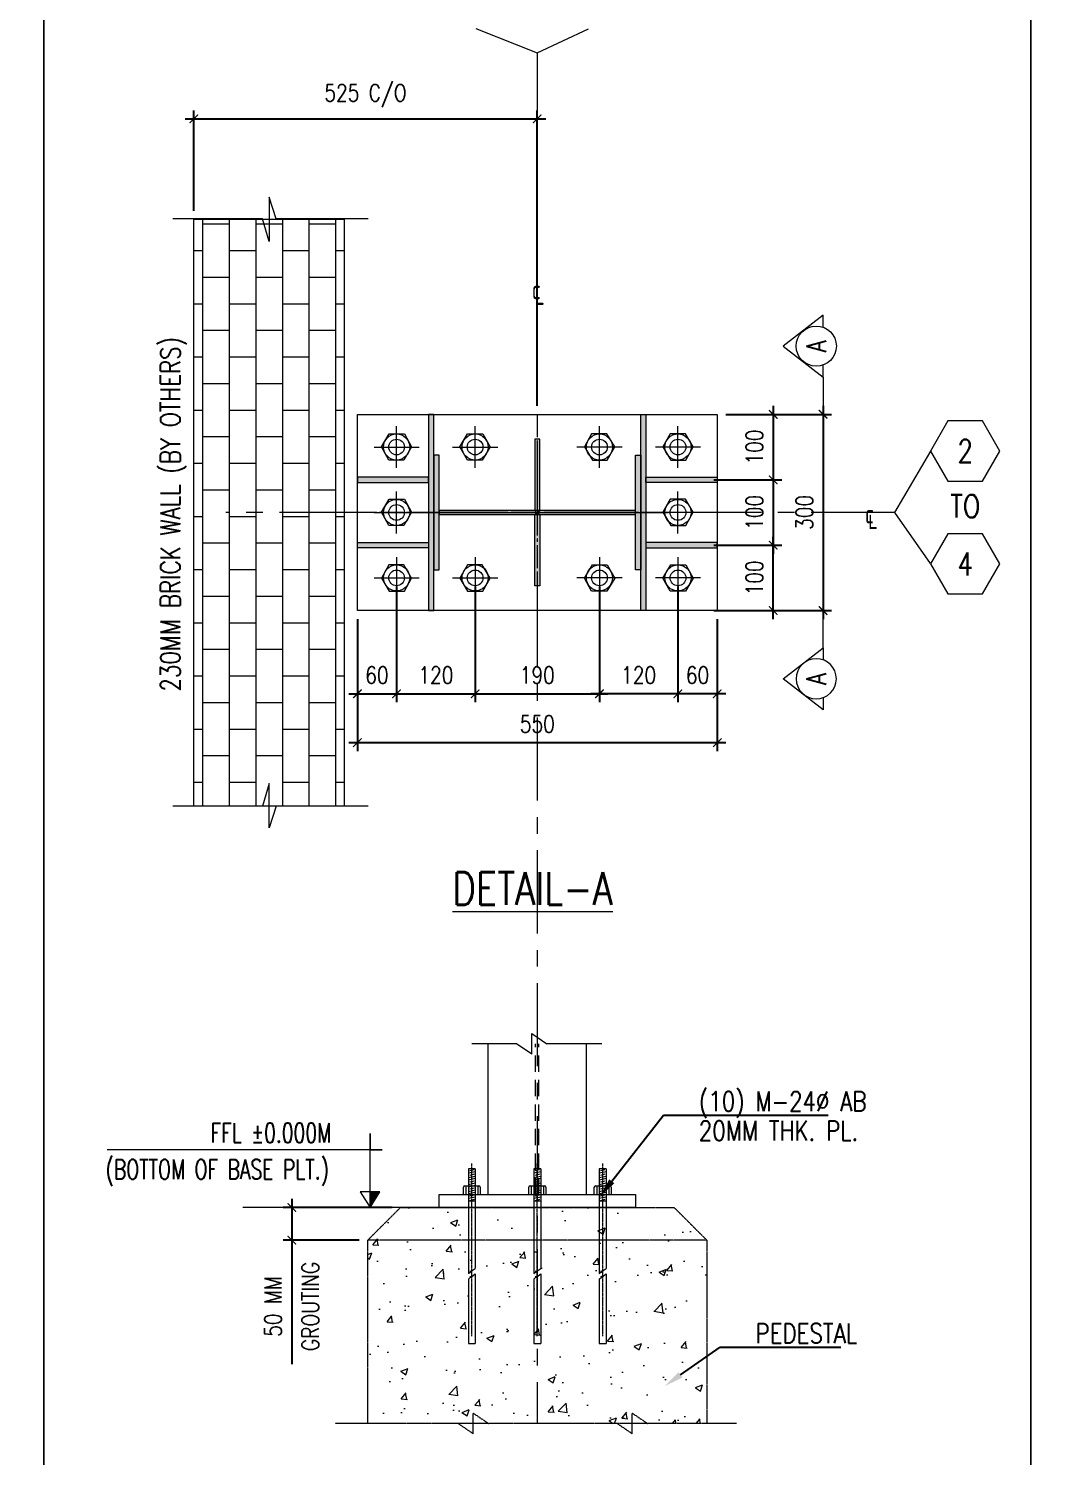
# Model space of a CAD drawing. Header units: inches. Extents: x 683042 to 921062, y -316188 to -5771.
# Drawn here: x 772015 to 773559, y -62632 to -60449 of the extents above; entities that cross this region are included whole.
import ezdxf
from ezdxf import colors
from ezdxf.entities.mleader import LeaderData, LeaderLine
from ezdxf.enums import TextEntityAlignment as Align
from ezdxf.math import Vec2, Vec3

# ---------------------------------------------------------------- set-up
doc = ezdxf.new("R2010")
doc.units = ezdxf.units.IN
doc.header["$MEASUREMENT"] = 0
for name, pattern in [('ACAD_ISO06W100', [36, 24, -3, 0, -3, 0, -3, 0, -3]), ('CENTER', [2, 1.25, -0.25, 0.25, -0.25]), ('CENTERX2', [101.6, 63.5, -12.7, 12.7, -12.7]), ('CONTINOUS', [0]), ('HIDDEN', [0.375, 0.25, -0.125])]:
    doc.linetypes.add(name, pattern=pattern)
for name, color, linetype, lineweight in [('01_SC_TEXT', 3, 'CONTINOUS', 0), ('AB', 62, 'Continuous', 0), ('BOLT', 30, 'Continuous', 0), ('HATCH.(FSH)', 250, 'Continuous', 13)]:
    doc.layers.add(name, color=color, linetype=linetype, lineweight=lineweight)
for name, color, linetype in [('3', 3, 'Continuous'), ('BG&E - DIMENSIONS', 7, 'Continuous'), ('BOLTS', 7, 'Continuous'), ('CENTER LINE', 1, 'CENTERX2'), ('DETAIL-A', 41, 'Continuous'), ('TXT', 7, 'Continuous')]:
    doc.layers.add(name, color=color, linetype=linetype)
doc.styles.add('AR-ROMANS-80', font='romans.shx', dxfattribs={"width": 0.8})
doc.styles.add('ROMANS', font='romans.shx', dxfattribs={"width": 0.8})
doc.dimstyles.new('DET', dxfattribs={"dimscale": 13, "dimtxt": 2, "dimasz": 1, "dimexe": 1, "dimexo": 1, "dimgap": 1.2, "dimtad": 1, "dimdec": 0, "dimzin": 0, "dimdsep": 46, "dimtxsty": 'AR-ROMANS-80', "dimblk": 'ARCHTICK', "dimcen": 0.09, "dimdle": 1, "dimclrd": 6, "dimclre": 6, "dimclrt": 256, "dimadec": 0, "dimazin": 0, "dimtfac": 1, "dimtdec": 0, "dimtmove": 0, "dimatfit": 3, "dimldrblk": 'ARCHTICK', "dimfxl": 1, "dimtfill": 1, "dimtolj": 1, "dimtzin": 0, "dimlwd": -1, "dimlwe": -1, "dimarcsym": 0})

# ---------------------------------------------------------------- blocks, each defined once
blk = doc.blocks.new('A$C452708B2')
at = {"layer": 'AB', "color": 2, "linetype": 'CENTER', "ltscale": 3}
blk.add_line((0, -9550), (0, 2073), dxfattribs=at)
at = {"layer": 'AB', "color": 7}
for p, q in [((-231, 1712), (-231, -459)), ((231, 1712), (-231, 1712)), ((231, 1712), (231, -459)), ((231, -459), (-231, -459))]:
    blk.add_line(p, q, dxfattribs=at)
at = {"layer": 'AB'}
for p, q in [((231, 1521), (-231, 1419)), ((231, 1210), (-231, 1108)), ((231, 1056), (-231, 954)), ((147, 1660), (-147, 1588)), ((147, 1349), (-147, 1277)), ((-570, 0), (-570, 475)), ((-475, 570), (475, 570)), ((-380, 0), (-380, 570)), ((231, 745), (-231, 643)), ((231, 591), (-231, 490)), ((231, 281), (-231, 179)), ((231, 127), (-231, 25)), ((147, 884), (-147, 812)), ((147, 420), (-147, 348)), ((409, 543), (409, 0)), ((570, 475), (570, 0)), ((231, -184), (-231, -286)), ((-231, -459), (-231, -5329)), ((147, -45), (-147, -117)), ((147, -356), (-147, -428)), ((231, -459), (231, -4984)), ((-231, -5329), (-95, -5213)), ((-231, -5696), (-91, -5578)), ((-231, -5696), (-231, -10027)), ((-95, -5213), (-100, -5138)), ((-100, -5138), (-31, -5253)), ((-91, -5578), (-97, -5503)), ((-97, -5503), (-28, -5618)), ((-37, -5178), (231, -4984)), ((-31, -5253), (-37, -5178)), ((-33, -5543), (231, -5351)), ((-28, -5618), (-33, -5543)), ((231, -5351), (231, -10027)), ((-231, -10027), (231, -10027))]:
    blk.add_line(p, q, dxfattribs=at)
for centre, start, end in [((-475, 475), 90, 180), ((475, 475), 0, 90)]:
    blk.add_arc(centre, 95, start, end, dxfattribs=at)
blk = doc.blocks.new('_ArchTick')
at = {"color": 0, "linetype": 'ByBlock', "const_width": 0.15}
blk.add_lwpolyline([(-0.5, -0.5), (0.5, 0.5)], dxfattribs=at)
blk = doc.blocks.new('*D33')
at = {"color": 6, "transparency": 16777216}
for p, q in [((772416.8, -62238.1), (772416.8, -62301.1)), ((772570, -62251.1), (772403.8, -62251.1)), ((772520, -62301.1), (772403.8, -62301.1)), ((772416.8, -62301.1), (772416.8, -62490.9))]:
    blk.add_line(p, q, dxfattribs=at)
at = {"layer": 'Defpoints', "color": 0, "transparency": 16777216}
for p in [(772583, -62251.1), (772416.8, -62301.1), (772533, -62301.1)]:
    blk.add_point(p, dxfattribs=at)
at = {"color": 6, "transparency": 16777216, "xscale": 13, "yscale": 13, "zscale": 13}
for p, rotation in [((772416.8, -62251.1), 90), ((772416.8, -62301.1), 270)]:
    blk.add_blockref('_ArchTick', p, dxfattribs=dict(at, rotation=rotation))
at = {"lineweight": 5, "transparency": 16777216, "char_height": 26, "attachment_point": 5, "rotation": 90, "style": 'AR-ROMANS-80'}
for s, insert in [('\\A1;GROUTING', (772445.4, -62402.5)), ('\\A1;50 MM', (772388.2, -62402.5))]:
    blk.add_mtext(s, dxfattribs=dict(at, insert=insert))
blk = doc.blocks.new('*D26')
at = {"color": 6, "transparency": 16777216}
for p, q in [((773152.5, -61025.8), (773152.5, -61151.8)), ((773080, -61038.8), (773165.5, -61038.8)), ((773062, -61138.8), (773165.5, -61138.8))]:
    blk.add_line(p, q, dxfattribs=at)
at = {"layer": 'Defpoints', "color": 0, "transparency": 16777216}
for p in [(773067, -61038.8), (773049, -61138.8), (773152.5, -61138.8)]:
    blk.add_point(p, dxfattribs=at)
at = {"color": 6, "transparency": 16777216, "xscale": 13, "yscale": 13, "zscale": 13}
for p, rotation in [((773152.5, -61038.8), 90), ((773152.5, -61138.8), 270)]:
    blk.add_blockref('_ArchTick', p, dxfattribs=dict(at, rotation=rotation))
at = {"lineweight": 5, "transparency": 16777216, "insert": (773123.9, -61088.8), "char_height": 26, "attachment_point": 5, "rotation": 90, "style": 'AR-ROMANS-80'}
blk.add_mtext('\\A1;100', dxfattribs=at)
blk = doc.blocks.new('*D27')
at = {"color": 6, "transparency": 16777216}
for p, q in [((773152.5, -61125.8), (773152.5, -61251.8)), ((773062, -61138.8), (773165.5, -61138.8)), ((773062, -61238.8), (773165.5, -61238.8))]:
    blk.add_line(p, q, dxfattribs=at)
at = {"layer": 'Defpoints', "color": 0, "transparency": 16777216}
for p in [(773049, -61138.8), (773049, -61238.8), (773152.5, -61238.8)]:
    blk.add_point(p, dxfattribs=at)
at = {"color": 6, "transparency": 16777216, "xscale": 13, "yscale": 13, "zscale": 13}
for p, rotation in [((773152.5, -61138.8), 90), ((773152.5, -61238.8), 270)]:
    blk.add_blockref('_ArchTick', p, dxfattribs=dict(at, rotation=rotation))
at = {"lineweight": 5, "transparency": 16777216, "insert": (773123.9, -61188.8), "char_height": 26, "attachment_point": 5, "rotation": 90, "style": 'AR-ROMANS-80'}
blk.add_mtext('\\A1;100', dxfattribs=at)
blk = doc.blocks.new('*D28')
at = {"color": 6, "transparency": 16777216}
for p, q in [((772577, -61301.8), (772577, -61479)), ((772697, -61301.8), (772697, -61479)), ((772564, -61466), (772710, -61466))]:
    blk.add_line(p, q, dxfattribs=at)
at = {"layer": 'Defpoints', "color": 0, "transparency": 16777216}
for p in [(772577, -61288.8), (772697, -61288.8), (772697, -61466)]:
    blk.add_point(p, dxfattribs=at)
at = {"color": 6, "transparency": 16777216, "xscale": 13, "yscale": 13, "zscale": 13, "rotation": 180}
blk.add_blockref('_ArchTick', (772577, -61466), dxfattribs=at)
at = {"color": 6, "transparency": 16777216, "xscale": 13, "yscale": 13, "zscale": 13}
blk.add_blockref('_ArchTick', (772697, -61466), dxfattribs=at)
at = {"lineweight": 5, "transparency": 16777216, "insert": (772637, -61437.4), "char_height": 26, "attachment_point": 5, "style": 'AR-ROMANS-80'}
blk.add_mtext('\\A1;120', dxfattribs=at)
blk = doc.blocks.new('*D29')
at = {"color": 6, "transparency": 16777216}
for p, q in [((772517, -61351.8), (772517, -61553.7)), ((773067, -61351.8), (773067, -61553.7)), ((773080, -61540.7), (772504, -61540.7))]:
    blk.add_line(p, q, dxfattribs=at)
at = {"layer": 'Defpoints', "color": 0, "transparency": 16777216}
for p in [(772517, -61338.8), (773067, -61338.8), (772517, -61540.7)]:
    blk.add_point(p, dxfattribs=at)
at = {"color": 6, "transparency": 16777216, "xscale": 13, "yscale": 13, "zscale": 13, "rotation": 180}
blk.add_blockref('_ArchTick', (772517, -61540.7), dxfattribs=at)
at = {"color": 6, "transparency": 16777216, "xscale": 13, "yscale": 13, "zscale": 13}
blk.add_blockref('_ArchTick', (773067, -61540.7), dxfattribs=at)
at = {"lineweight": 5, "transparency": 16777216, "insert": (772792, -61512.1), "char_height": 26, "attachment_point": 5, "style": 'AR-ROMANS-80'}
blk.add_mtext('\\A1;550', dxfattribs=at)
blk = doc.blocks.new('*D30')
at = {"color": 6, "transparency": 16777216}
for p, q in [((773228.8, -61025.8), (773228.8, -61351.8)), ((773080, -61038.8), (773241.8, -61038.8)), ((773080, -61338.8), (773241.8, -61338.8))]:
    blk.add_line(p, q, dxfattribs=at)
at = {"layer": 'Defpoints', "color": 0, "transparency": 16777216}
for p in [(773067, -61038.8), (773067, -61338.8), (773228.8, -61338.8)]:
    blk.add_point(p, dxfattribs=at)
at = {"color": 6, "transparency": 16777216, "xscale": 13, "yscale": 13, "zscale": 13}
for p, rotation in [((773228.8, -61038.8), 90), ((773228.8, -61338.8), 270)]:
    blk.add_blockref('_ArchTick', p, dxfattribs=dict(at, rotation=rotation))
at = {"lineweight": 5, "transparency": 16777216, "insert": (773200.2, -61188.8), "char_height": 26, "attachment_point": 5, "rotation": 90, "style": 'AR-ROMANS-80'}
blk.add_mtext('\\A1;300', dxfattribs=at)
blk = doc.blocks.new('*D34')
at = {"layer": 'BG&E - DIMENSIONS', "color": 6, "transparency": 16777216}
for p, q in [((772254, -60587.1), (772804.9, -60587.1)), ((772267, -60727.6), (772267, -60574.1)), ((772791.9, -61025.8), (772791.9, -60574.1))]:
    blk.add_line(p, q, dxfattribs=at)
at = {"layer": 'Defpoints', "color": 0, "transparency": 16777216}
for p in [(772791.9, -60587.1), (772267, -60740.6), (772791.9, -61038.8)]:
    blk.add_point(p, dxfattribs=at)
at = {"layer": 'BG&E - DIMENSIONS', "color": 6, "transparency": 16777216, "xscale": 13, "yscale": 13, "zscale": 13, "rotation": 180}
blk.add_blockref('_ArchTick', (772267, -60587.1), dxfattribs=at)
at = {"layer": 'BG&E - DIMENSIONS', "color": 6, "transparency": 16777216, "xscale": 13, "yscale": 13, "zscale": 13}
blk.add_blockref('_ArchTick', (772791.9, -60587.1), dxfattribs=at)
at = {"layer": 'BG&E - DIMENSIONS', "lineweight": 5, "transparency": 16777216, "insert": (772529.5, -60551.7), "char_height": 26, "attachment_point": 5, "style": 'AR-ROMANS-80'}
blk.add_mtext('\\A1;525 C/O', dxfattribs=at)
blk = doc.blocks.new('*D31')
at = {"color": 6, "transparency": 16777216}
for p, q in [((773062, -61238.8), (773165.5, -61238.8)), ((773152.5, -61351.8), (773152.5, -61225.8)), ((773062, -61338.8), (773165.5, -61338.8))]:
    blk.add_line(p, q, dxfattribs=at)
at = {"layer": 'Defpoints', "color": 0, "transparency": 16777216}
for p in [(773049, -61238.8), (773152.5, -61238.8), (773049, -61338.8)]:
    blk.add_point(p, dxfattribs=at)
at = {"color": 6, "transparency": 16777216, "xscale": 13, "yscale": 13, "zscale": 13}
for p, rotation in [((773152.5, -61238.8), 90), ((773152.5, -61338.8), 270)]:
    blk.add_blockref('_ArchTick', p, dxfattribs=dict(at, rotation=rotation))
at = {"lineweight": 5, "transparency": 16777216, "insert": (773123.9, -61288.8), "char_height": 26, "attachment_point": 5, "rotation": 90, "style": 'AR-ROMANS-80'}
blk.add_mtext('\\A1;100', dxfattribs=at)
blk = doc.blocks.new('A$C12C407A3')
at = {"color": 3, "lineweight": 5}
blk.add_line((475, 105), (1042, 105), dxfattribs=at)
blk.add_lwpolyline([(-288, 105), (-474, 105), (0, -507), (475, 105), (288, 105)], dxfattribs=at)
blk.add_circle((0, 0), 307, dxfattribs=at)
blk = doc.blocks.new('*D32')
at = {"color": 6, "transparency": 16777216}
for p, q in [((772577, -61301.9), (772577, -61479)), ((772517, -61351.8), (772517, -61479)), ((772504, -61466), (772590, -61466))]:
    blk.add_line(p, q, dxfattribs=at)
at = {"layer": 'Defpoints', "color": 0, "transparency": 16777216}
for p in [(772577, -61288.9), (772517, -61338.8), (772577, -61466)]:
    blk.add_point(p, dxfattribs=at)
at = {"color": 6, "transparency": 16777216, "xscale": 13, "yscale": 13, "zscale": 13, "rotation": 180}
blk.add_blockref('_ArchTick', (772517, -61466), dxfattribs=at)
at = {"color": 6, "transparency": 16777216, "xscale": 13, "yscale": 13, "zscale": 13}
blk.add_blockref('_ArchTick', (772577, -61466), dxfattribs=at)
at = {"lineweight": 5, "transparency": 16777216, "insert": (772547, -61437.4), "char_height": 26, "attachment_point": 5, "style": 'AR-ROMANS-80'}
blk.add_mtext('\\A1;60', dxfattribs=at)
blk = doc.blocks.new('A$C153212E7')
at = {"lineweight": 5}
h = blk.add_hatch(color=256, dxfattribs=at)
h.dxf.hatch_style = 1
h.paths.add_polyline_path([(108.9, 300), (108.9, 0), (116.9, 0), (116.9, 300)])
h = blk.add_hatch(color=256, dxfattribs=at)
h.dxf.hatch_style = 1
h.paths.add_polyline_path([(441.1, 300), (441.1, 0), (433.1, 0), (433.1, 300)])
h = blk.add_hatch(color=256, dxfattribs=at)
h.dxf.hatch_style = 1
h.paths.add_polyline_path([(279, 153), (279, 261.9), (271, 261.9), (271, 153)])
h = blk.add_hatch(color=3, dxfattribs=at)
h.dxf.hatch_style = 1
h.paths.add_polyline_path([(116.9, 237.5), (116.9, 62.5), (124.9, 62.5), (124.9, 237.5)])
h.paths.add_polyline_path([(125, 147), (425, 147), (425, 153), (125, 153)])
h.paths.add_polyline_path([(433, 237.5), (433, 62.5), (425, 62.5), (425, 237.5)])
h = blk.add_hatch(color=256, dxfattribs=at)
h.dxf.hatch_style = 1
h.paths.add_polyline_path([(108.9, 204), (0, 204), (0, 196), (108.9, 196)])
h = blk.add_hatch(color=256, dxfattribs=at)
h.dxf.hatch_style = 1
h.paths.add_polyline_path([(441.1, 204), (550, 204), (550, 196), (441.1, 196)])
h = blk.add_hatch(color=256, dxfattribs=at)
h.dxf.hatch_style = 1
h.paths.add_polyline_path([(279, 147), (279, 38.1), (271, 38.1), (271, 147)])
h = blk.add_hatch(color=256, dxfattribs=at)
h.dxf.hatch_style = 1
h.paths.add_polyline_path([(108.9, 96), (0, 96), (0, 104), (108.9, 104)])
h = blk.add_hatch(color=256, dxfattribs=at)
h.dxf.hatch_style = 1
h.paths.add_polyline_path([(441.1, 96), (550, 96), (550, 104), (441.1, 104)])
blk.add_line((74.9, 150), (474.9, 150), dxfattribs=at)
at = {"color": 1, "lineweight": 5}
blk.add_lwpolyline([(0, 300), (550, 300), (550, 0), (0, 0)], close=True, dxfattribs=at)
at = {"lineweight": 5}
for points in [[(108.9, 300), (108.9, 0), (116.9, 0), (116.9, 300)], [(441.1, 300), (441.1, 0), (433.1, 0), (433.1, 300)], [(279, 153), (279, 261.9), (271, 261.9), (271, 153)], [(108.9, 204), (0, 204), (0, 196), (108.9, 196)], [(441.1, 204), (550, 204), (550, 196), (441.1, 196)], [(279, 147), (279, 38.1), (271, 38.1), (271, 147)], [(108.9, 96), (0, 96), (0, 104), (108.9, 104)], [(441.1, 96), (550, 96), (550, 104), (441.1, 104)]]:
    blk.add_lwpolyline(points, close=True, dxfattribs=at)
blk.add_circle((274.9, 150), 3, dxfattribs=at)
at = {"layer": 'DETAIL-A', "linetype": 'CENTER', "lineweight": 5, "ltscale": 20}
for p, q in [((274.9, 300), (274.9, 0)), ((550, 150), (0, 150))]:
    blk.add_line(p, q, dxfattribs=at)
at = {"layer": 'DETAIL-A', "lineweight": 5}
for p, q in [((60, 218.1), (60, 281.9)), ((180, 218.1), (180, 281.9)), ((370, 218.1), (370, 281.9)), ((490, 218.1), (490, 281.9)), ((25.5, 250), (94.5, 250)), ((145.5, 250), (214.5, 250)), ((404.5, 250), (335.5, 250)), ((524.5, 250), (455.5, 250)), ((60, 118.1), (60, 181.9)), ((490, 118.1), (490, 181.9)), ((25.5, 150), (94.5, 150)), ((524.5, 150), (455.5, 150)), ((60, 81.9), (60, 18.1)), ((180, 81.9), (180, 18.1)), ((370, 81.9), (370, 18.1)), ((490, 81.9), (490, 18.1)), ((25.5, 50), (94.5, 50)), ((145.5, 50), (214.5, 50)), ((404.5, 50), (335.5, 50)), ((524.5, 50), (455.5, 50))]:
    blk.add_line(p, q, dxfattribs=at)
for points in [[(72, 270.1), (83, 250.4), (70.8, 230), (48.1, 230), (36.7, 250.4), (48.5, 270.1)], [(192, 270.1), (203, 250.4), (190.8, 230), (168.1, 230), (156.7, 250.4), (168.5, 270.1)], [(358, 270.1), (347, 250.4), (359.2, 230), (381.9, 230), (393.3, 250.4), (381.5, 270.1)], [(478, 270.1), (467, 250.4), (479.2, 230), (501.9, 230), (513.3, 250.4), (501.5, 270.1)], [(72, 170.1), (83, 150.4), (70.8, 130), (48.1, 130), (36.7, 150.4), (48.5, 170.1)], [(478, 170.1), (467, 150.4), (479.2, 130), (501.9, 130), (513.3, 150.4), (501.5, 170.1)], [(72, 29.9), (83, 49.6), (70.8, 70), (48.1, 70), (36.7, 49.6), (48.5, 29.9)], [(192, 29.9), (203, 49.6), (190.8, 70), (168.1, 70), (156.7, 49.6), (168.5, 29.9)], [(358, 29.9), (347, 49.6), (359.2, 70), (381.9, 70), (393.3, 49.6), (381.5, 29.9)], [(478, 29.9), (467, 49.6), (479.2, 70), (501.9, 70), (513.3, 49.6), (501.5, 29.9)]]:
    blk.add_lwpolyline(points, close=True, dxfattribs=at)
at = {"layer": 'DETAIL-A', "color": 3, "lineweight": 5}
for points in [[(116.9, 237.5), (116.9, 62.5), (124.9, 62.5), (124.9, 237.5)], [(433, 237.5), (433, 62.5), (425, 62.5), (425, 237.5)], [(125, 147), (425, 147), (425, 153), (125, 153)]]:
    blk.add_lwpolyline(points, close=True, dxfattribs=at)
at = {"layer": 'DETAIL-A', "lineweight": 5}
for centre, radius in [((60, 250), 20), ((60, 250), 12), ((180, 250), 20), ((180, 250), 12), ((370, 250), 20), ((370, 250), 12), ((490, 250), 20), ((490, 250), 12), ((60, 150), 20), ((60, 150), 12), ((490, 150), 20), ((490, 150), 12), ((60, 50), 20), ((180, 50), 20), ((370, 50), 20), ((490, 50), 20), ((60, 50), 12), ((180, 50), 12), ((370, 50), 12), ((490, 50), 12)]:
    blk.add_circle(centre, radius, dxfattribs=at)
blk = doc.blocks.new('*D35')
at = {"color": 6, "transparency": 16777216}
for p, q in [((772886.9, -61301.8), (772886.9, -61479)), ((773006.9, -61301.8), (773006.9, -61479)), ((773019.9, -61466), (772873.9, -61466))]:
    blk.add_line(p, q, dxfattribs=at)
at = {"layer": 'Defpoints', "color": 0, "transparency": 16777216}
for p in [(772886.9, -61288.8), (773006.9, -61288.8), (772886.9, -61466)]:
    blk.add_point(p, dxfattribs=at)
at = {"color": 6, "transparency": 16777216, "xscale": 13, "yscale": 13, "zscale": 13, "rotation": 180}
blk.add_blockref('_ArchTick', (772886.9, -61466), dxfattribs=at)
at = {"color": 6, "transparency": 16777216, "xscale": 13, "yscale": 13, "zscale": 13}
blk.add_blockref('_ArchTick', (773006.9, -61466), dxfattribs=at)
at = {"lineweight": 5, "transparency": 16777216, "insert": (772946.9, -61437.4), "char_height": 26, "attachment_point": 5, "style": 'AR-ROMANS-80'}
blk.add_mtext('\\A1;120', dxfattribs=at)
blk = doc.blocks.new('*D36')
at = {"color": 6, "transparency": 16777216}
for p, q in [((773006.9, -61301.9), (773006.9, -61479)), ((773066.9, -61351.8), (773066.9, -61479)), ((773079.9, -61466), (772993.9, -61466))]:
    blk.add_line(p, q, dxfattribs=at)
at = {"layer": 'Defpoints', "color": 0, "transparency": 16777216}
for p in [(773006.9, -61288.9), (773066.9, -61338.8), (773006.9, -61466)]:
    blk.add_point(p, dxfattribs=at)
at = {"color": 6, "transparency": 16777216, "xscale": 13, "yscale": 13, "zscale": 13, "rotation": 180}
blk.add_blockref('_ArchTick', (773006.9, -61466), dxfattribs=at)
at = {"color": 6, "transparency": 16777216, "xscale": 13, "yscale": 13, "zscale": 13}
blk.add_blockref('_ArchTick', (773066.9, -61466), dxfattribs=at)
at = {"lineweight": 5, "transparency": 16777216, "insert": (773036.9, -61437.4), "char_height": 26, "attachment_point": 5, "style": 'AR-ROMANS-80'}
blk.add_mtext('\\A1;60', dxfattribs=at)
blk = doc.blocks.new('*D37')
at = {"color": 6, "transparency": 16777216}
for p, q in [((772697, -61301.8), (772697, -61479)), ((772886.9, -61301.8), (772886.9, -61479)), ((772684, -61466), (772899.9, -61466))]:
    blk.add_line(p, q, dxfattribs=at)
at = {"layer": 'Defpoints', "color": 0, "transparency": 16777216}
for p in [(772697, -61288.8), (772886.9, -61288.8), (772886.9, -61466)]:
    blk.add_point(p, dxfattribs=at)
at = {"color": 6, "transparency": 16777216, "xscale": 13, "yscale": 13, "zscale": 13, "rotation": 180}
blk.add_blockref('_ArchTick', (772697, -61466), dxfattribs=at)
at = {"color": 6, "transparency": 16777216, "xscale": 13, "yscale": 13, "zscale": 13}
blk.add_blockref('_ArchTick', (772886.9, -61466), dxfattribs=at)
at = {"lineweight": 5, "transparency": 16777216, "insert": (772791.9, -61437.4), "char_height": 26, "attachment_point": 5, "style": 'AR-ROMANS-80'}
blk.add_mtext('\\A1;190', dxfattribs=at)

msp = doc.modelspace()

# ---------------------------------------------------------------- hatches: boundary and pattern name
at = {"lineweight": 5}
h = msp.add_hatch(dxfattribs=at)
h.set_pattern_fill('AR-B816', color=251, scale=0.2, angle=90)
h.set_pattern_definition([(90, (798940.82, -396556.58), (-40.64, 2e-15), []), (180, (798940.82, -396556.58), (-40.64, -40.64), [40.64, -40.64])])
h.paths.add_polyline_path([(772497.009, -60740.63), (772497.009, -61637.697), (772267.009, -61637.697), (772267.009, -60740.63)])
at = {"layer": 'HATCH.(FSH)', "linetype": 'ACAD_ISO06W100', "lineweight": 5, "ltscale": 0.025}
h = msp.add_hatch(dxfattribs=at)
h.set_pattern_fill('AR-CONC', color=8, scale=0.61665, style=0)
h.set_pattern_definition([(50, (437358.36, -88390.32), (112.344105, -9.82883), [11.747175, -129.218925]), (355, (437358.36, -88390.32), (-21.732842, 117.81513), [9.39774, -103.3755]), (100.451445, (437367.72, -88391.14), (90.611262, 107.986293), [9.983563, -109.81928]), (46.1842, (437358.36, -88358.99), (167.160784, -25.925385), [17.62076, -193.82839]), (96.63556, (437372.29, -88361.15), (146.39517, 152.57522), [14.97535, -164.72907]), (351.18415, (437358.36, -88358.99), (146.39517, 152.57522), [14.09659, -155.062545]), (21, (437374.02, -88366.82), (93.492955, -63.061794), [11.747175, -129.218925]), (326, (437374.02, -88366.82), (38.110197, 113.579437), [9.39774, -103.37514]), (71.451445, (437381.81, -88372.08), (131.60315, 50.517643), [9.983563, -109.81909]), (37.5, (437358.356, -88390.316), (1.904586, 52.1408316), [0, -102.122108, 0, -104.94143, 0, -103.766713]), (7.5, (437358.356, -88390.316), (41.204319, 61.776312), [0, -59.832278, 0, -99.772673, 0, -39.548823]), (327.5, (437323.427, -88390.316), (83.6118874, -3.5326277), [0, -39.15725, 0, -122.17062, 0, -162.111016]), (317.5, (437307.764, -88390.32), (91.343802, 15.679236), [0, -50.904425, 0, -81.133822, 0, -115.122315])])
h.paths.add_polyline_path([(772792.009, -62301.12), (772532.998, -62301.12), (772532.998, -62581.227), (772693.975, -62581.227), (772693.975, -62565.482), (772717.284, -62581.227), (772792.009, -62581.227)])
h.paths.add_polyline_path([(773051.02, -62301.12), (772792.009, -62301.12), (772792.009, -62581.227), (772936.955, -62581.227), (772936.955, -62565.482), (772960.263, -62581.227), (773051.02, -62581.227)])
h.paths.add_polyline_path([(772642.009, -62251.12), (772582.998, -62251.12), (772532.998, -62301.12), (772792.009, -62301.12), (772792.009, -62251.12)])
h.paths.add_polyline_path([(772792.009, -62251.12), (772792.009, -62301.12), (773051.02, -62301.12), (773001.02, -62251.12)])

# ---------------------------------------------------------------- linework, layer by layer
at = {"color": 3, "lineweight": 5}
for p, q in [((772783.461, -62016.626), (772783.461, -61985.137)), ((772783.461, -61985.137), (772806.769, -62000.882)), ((772760.153, -62000.882), (772692.146, -62000.882)), ((772717.009, -62231.12), (772717.009, -62000.882)), ((772783.461, -62016.626), (772760.153, -62000.882)), ((772890.536, -62000.882), (772806.769, -62000.882)), ((772867.009, -62231.12), (772867.009, -62000.882))]:
    msp.add_line(p, q, dxfattribs=at)
at = {"color": 3, "linetype": 'HIDDEN', "lineweight": 5, "ltscale": 100}
for p, q in [((772789.509, -62231.12), (772789.509, -62000.882)), ((772794.509, -62231.12), (772794.509, -62000.882))]:
    msp.add_line(p, q, dxfattribs=at)
at = {"color": 230, "lineweight": 5}
for p, q in [((772536.551, -62251.12), (772536.551, -62137.861)), ((772536.551, -62137.861), (772536.551, -62163.153)), ((772555.139, -62163.153), (772134.752, -62163.153)), ((772536.551, -62163.153), (772555.139, -62163.153)), ((772521.479, -62227.17), (772536.551, -62251.12)), ((772551.622, -62227.17), (772521.479, -62227.17)), ((772521.479, -62227.17), (772536.551, -62251.12)), ((772536.551, -62251.12), (772551.622, -62227.17))]:
    msp.add_line(p, q, dxfattribs=at)
at = {"color": 6, "lineweight": 5}
for points in [[(770530.06, -60011.449), (772038.06, -60011.449), (772038.06, -62798.161), (770530.06, -62798.161)], [(772038.06, -60011.449), (773546.06, -60011.449), (773546.06, -62798.161), (772038.06, -62798.161)], [(773546.06, -60011.449), (775054.06, -60011.449), (775054.06, -62798.161), (773546.06, -62798.161)], [(773499.083, -61094.909), (773472.553, -61048.959), (773419.495, -61048.959), (773392.966, -61094.909), (773419.495, -61140.859), (773472.553, -61140.859)], [(773499.083, -61267.312), (773472.553, -61221.362), (773419.495, -61221.362), (773392.966, -61267.312), (773419.495, -61313.262), (773472.553, -61313.262)]]:
    msp.add_lwpolyline(points, close=True, dxfattribs=at)
for points in [[(772698.129, -60448.785), (772792.009, -60486.013)], [(772792.009, -60486.013), (772870.173, -60449.406)], [(773392.966, -61094.909), (773337.651, -61188.788)], [(773337.651, -61188.788), (773392.344, -61266.953)]]:
    msp.add_lwpolyline(points, dxfattribs=at)
at = {"color": 251, "lineweight": 5, "true_color": 0x636466}
for points in [[(772533.509, -60739.88), (772393.009, -60739.88), (772382.009, -60706.88), (772382.009, -60774.38), (772372.009, -60739.88), (772234.863, -60739.88)], [(772533.509, -61637.697), (772393.009, -61637.697), (772382.009, -61670.697), (772382.009, -61603.197), (772372.009, -61637.697), (772234.863, -61637.697)]]:
    msp.add_lwpolyline(points, dxfattribs=at)
msp.add_lwpolyline([(772497.009, -60740.63), (772497.009, -61637.697), (772267.009, -61637.697), (772267.009, -60740.63)], close=True, dxfattribs=at)
at = {"color": 3, "lineweight": 5}
msp.add_lwpolyline([(772642.009, -62231.12), (772942.009, -62231.12), (772942.009, -62251.12), (772642.009, -62251.12)], close=True, dxfattribs=at)
at = {"layer": 'BOLTS', "lineweight": 5}
msp.add_line((772642.009, -62251.12), (772341.886, -62251.12), dxfattribs=at)
at = {"layer": 'CENTER LINE', "lineweight": 5, "ltscale": 2}
for p, q in [((772792.009, -60486.013), (772792.009, -62581.227)), ((773337.651, -61188.788), (772315.86, -61188.788))]:
    msp.add_line(p, q, dxfattribs=at)
at = {"layer": 'HATCH.(FSH)', "color": 8, "linetype": 'ACAD_ISO06W100', "lineweight": 5, "ltscale": 0.025}
for p, q in [((772582.998, -62251.12), (772532.998, -62301.12)), ((772582.998, -62251.12), (773001.02, -62251.12)), ((773001.02, -62251.12), (773051.02, -62301.12)), ((772532.998, -62581.227), (772532.998, -62301.12)), ((773051.02, -62301.12), (772532.998, -62301.12)), ((773051.02, -62301.12), (773051.02, -62581.227)), ((772693.975, -62596.971), (772693.975, -62565.482)), ((772693.975, -62565.482), (772717.284, -62581.227)), ((772936.955, -62596.971), (772936.955, -62565.482)), ((772936.955, -62565.482), (772960.263, -62581.227)), ((773096.687, -62581.227), (772483.106, -62581.227)), ((772693.975, -62596.971), (772670.667, -62581.227)), ((772936.955, -62596.971), (772913.647, -62581.227))]:
    msp.add_line(p, q, dxfattribs=at)
at = {"layer": 'TXT', "color": 230, "lineweight": 5}
msp.add_solid([(772536.551, -62251.12), (772551.622, -62227.17), (772536.551, -62227.17)], dxfattribs=at)

# ---------------------------------------------------------------- block references
at = {"color": 7, "linetype": 'CONTINOUS', "lineweight": 5, "yscale": 0.0999999999999999, "zscale": 0.0999999999999999, "rotation": 270}
for p, xscale in [((773218.303, -60934.557), 0.0999999999999999), ((773218.303, -61443.02), -0.0999999999999999)]:
    msp.add_blockref('A$C12C407A3', p, dxfattribs=dict(at, xscale=xscale))
at = {"lineweight": 5}
msp.add_blockref('A$C153212E7', (772517.009, -61338.788), dxfattribs=at)
at = {"layer": 'BOLT', "lineweight": 5, "xscale": 0.0227201755289429, "yscale": 0.0227201755289429, "zscale": 0.0227201755289429}
for p in [(772692.009, -62231.12), (772792.009, -62231.12), (772892.009, -62231.12)]:
    msp.add_blockref('A$C452708B2', p, dxfattribs=at)

# ---------------------------------------------------------------- texts
at = {"lineweight": 5, "style": 'AR-ROMANS-80', "width": 0.8}
for s, p in [('2', (773446.024, -61094.909)), ('TO', (773446.024, -61179.184)), ('4', (773446.071, -61267.393))]:
    msp.add_text(s, height=35, dxfattribs=at).set_placement(p, align=Align.MIDDLE_CENTER)
at = {"color": 5, "lineweight": 5, "true_color": 0x0000f0, "insert": (772236.099, -61191.444), "char_height": 30, "attachment_point": 5, "rotation": 90, "style": 'AR-ROMANS-80'}
msp.add_mtext('\\A1;230MM BRICK WALL (BY OTHERS)', dxfattribs=at)
at = {"color": 3, "lineweight": 5, "char_height": 30, "width": 47.53279, "attachment_point": 5, "rotation": 90, "style": 'ROMANS'}
for insert in [(773218.303, -60934.557), (773218.303, -61443.02)]:
    msp.add_mtext('\\pxqc;A', dxfattribs=dict(at, insert=insert))
at = {"layer": '01_SC_TEXT', "color": 4, "lineweight": 5, "insert": (772784.771, -61763.645), "char_height": 50, "attachment_point": 5, "style": 'ROMANS'}
msp.add_mtext('{\\L\\C3;DETAIL-A}', dxfattribs=at)
at = {"layer": '3', "lineweight": 5, "char_height": 34, "width": 24.08593, "attachment_point": 5, "style": 'ROMANS'}
for insert in [(772790.871, -60852.794), (773299.892, -61195.556)]:
    msp.add_mtext('℄', dxfattribs=dict(at, insert=insert))
at = {"layer": 'TXT', "color": 1, "lineweight": 5, "style": 'ROMANS', "width": 0.7}
msp.add_text('FFL %%P0.000M', height=30, dxfattribs=at).set_placement((772292.6, -62137.071), align=Align.MIDDLE_LEFT)
msp.add_text('(BOTTOM OF BASE PLT.)', height=30, dxfattribs=at).set_placement((772132.331, -62207.854))

# ---------------------------------------------------------------- dimensions: what is measured, and where the dimension line sits
at = {"lineweight": 5}
for base, p1, p2, angle, picture, middle in [((773152.523, -61138.788), (773067.009, -61038.788), (773048.951, -61138.788), 90, '*D26', (773152.523, -61088.788)), ((773006.889, -61466.015), (773066.889, -61338.788), (773006.889, -61288.915), 180, '*D36', (773036.889, -61466.015))]:
    dim = msp.add_linear_dim(base=base, p1=p1, p2=p2, angle=angle, dimstyle='DET', override={"dimtmove": 1}, dxfattribs=at)
    dim.commit()
    dim.dimension.update_dxf_attribs({"geometry": picture, "text_midpoint": middle, "dimtype": 160})
for base, p1, p2, angle, picture, middle in [((773228.821, -61338.788), (773067.009, -61038.788), (773067.009, -61338.788), 90, '*D30', (773200.221, -61188.788)), ((773152.523, -61238.788), (773048.951, -61138.788), (773048.951, -61238.788), 90, '*D27', (773123.923, -61188.788)), ((773152.523, -61238.788), (773048.951, -61338.788), (773048.951, -61238.788), 270, '*D31', (773123.923, -61288.788)), ((772886.889, -61466.015), (773006.889, -61288.788), (772886.889, -61288.788), 180, '*D35', (772946.889, -61437.415))]:
    dim = msp.add_linear_dim(base=base, p1=p1, p2=p2, angle=angle, dimstyle='DET', override={"dimtmove": 1}, dxfattribs=at)
    dim.commit()
    dim.dimension.update_dxf_attribs({"geometry": picture, "text_midpoint": middle})
dim = msp.add_linear_dim(base=(772577.009, -61466.015), p1=(772517.009, -61338.788), p2=(772577.009, -61288.915), dimstyle='DET', override={"dimtmove": 1}, dxfattribs=at)
dim.commit()
dim.dimension.update_dxf_attribs({"geometry": '*D32', "text_midpoint": (772547.009, -61466.015), "dimtype": 160})
for base, p1, p2, picture, middle in [((772697.009, -61466.015), (772577.009, -61288.788), (772697.009, -61288.788), '*D28', (772637.009, -61437.415)), ((772886.889, -61466.015), (772697.009, -61288.788), (772886.889, -61288.788), '*D37', (772791.949, -61437.415)), ((772517.009, -61540.681), (773067.009, -61338.788), (772517.009, -61338.788), '*D29', (772792.009, -61512.081))]:
    dim = msp.add_linear_dim(base=base, p1=p1, p2=p2, dimstyle='DET', override={"dimtmove": 1}, dxfattribs=at)
    dim.commit()
    dim.dimension.update_dxf_attribs({"geometry": picture, "text_midpoint": middle})
dim = msp.add_linear_dim(base=(772416.848, -62301.12), p1=(772582.998, -62251.12), p2=(772532.998, -62301.12), angle=90, text='<> MM\\XGROUTING', dimstyle='DET', dxfattribs=at)
dim.commit()
dim.dimension.update_dxf_attribs({"geometry": '*D33', "text_midpoint": (772416.848, -62402.52)})
at = {"layer": 'BG&E - DIMENSIONS', "lineweight": 5}
dim = msp.add_linear_dim(base=(772791.949, -60587.093), p1=(772267.009, -60740.63), p2=(772791.949, -61038.788), text='<> C/O', dimstyle='DET', dxfattribs=at)
dim.commit()
dim.dimension.update_dxf_attribs({"geometry": '*D34', "text_midpoint": (772529.479, -60551.683)})

# ---------------------------------------------------------------- leaders
at = {"color": 1, "lineweight": 5}
ml = msp.add_multileader_mtext('Standard', dxfattribs=at)
ml.set_content('\\pxi-3,l4,t4;(10) M-24%%C AB\\P20MM THK. PL.', color=1, style='AR-ROMANS-80')
ml.set_leader_properties(color=230)
ml.build(insert=Vec2(0, 0))
ml.multileader.update_dxf_attribs({"text_left_attachment_type": 6, "dogleg_length": 0.36, "arrow_head_size": 30})
ctx = ml.context
ctx.base_point, ctx.char_height, ctx.arrow_head_size, ctx.landing_gap_size, ctx.plane_origin = Vec3(773008.839, -62109.934), 30, 30, 0.045, Vec3(775642.378, -62118.625)
ctx.left_attachment = 6
notes = []
notes.append((ctx, [(0, (1, 1, 0), (772984.728, -62109.934), (1, 0), 24.111, [(0, [(772887.473, -62234.795)], 0, [])])]))
ctx.mtext.insert, ctx.mtext.line_spacing_factor, ctx.mtext.line_spacing_style, ctx.mtext.flow_direction = Vec3(773008.884, -62073.934), 0.9, 2, 5
ml = msp.add_multileader_mtext('Standard', dxfattribs=at)
ml.set_content('\\pxi-3,l4,t4;PEDESTAL', color=1, style='AR-ROMANS-80')
ml.set_leader_properties(color=230)
ml.build(insert=Vec2(0, 0))
ml.multileader.update_dxf_attribs({"text_left_attachment_type": 6, "dogleg_length": 0.36, "arrow_head_size": 30})
ctx = ml.context
ctx.base_point, ctx.char_height, ctx.arrow_head_size, ctx.landing_gap_size, ctx.plane_origin = Vec3(773095.488, -62464.733), 30, 30, 0.045, Vec3(775741.301, -62408.205)
ctx.left_attachment = 6
notes.append((ctx, [(0, (1, 1, 0), (773071.377, -62464.733), (1, 0), 24.111, [(0, [(772986.396, -62524.375)], 0, [])])]))
ctx.mtext.insert, ctx.mtext.line_spacing_factor, ctx.mtext.line_spacing_style, ctx.mtext.flow_direction = Vec3(773095.533, -62428.733), 0.9, 2, 5
for ctx, leaders in notes:
    for number, flags, end, landing, length, lines in leaders:
        leader = LeaderData()
        leader.index, (leader.has_last_leader_line, leader.has_dogleg_vector, leader.attachment_direction) = number, flags
        leader.last_leader_point, leader.dogleg_vector, leader.dogleg_length = Vec3(end), Vec3(landing), length
        for number, points, colour, breaks in lines:
            line = LeaderLine()
            line.index, line.vertices, line.color, line.breaks = number, Vec3.list(points), colors.encode_raw_color(colour), breaks
            leader.lines.append(line)
        ctx.leaders.append(leader)

doc.saveas('drawing.dxf')
